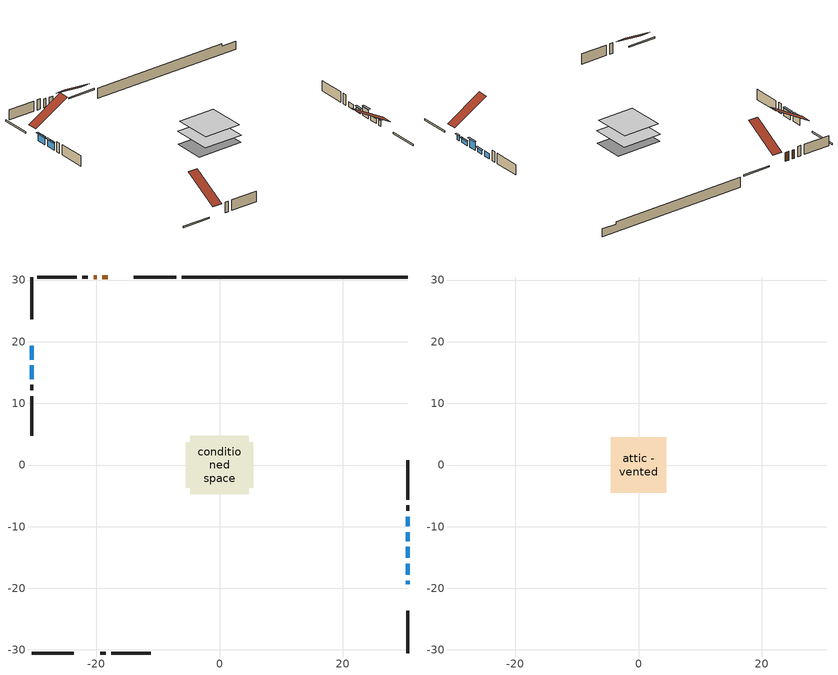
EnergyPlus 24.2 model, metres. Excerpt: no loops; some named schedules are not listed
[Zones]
conditioned space
 floor adiabatic (AdiabaticFloorConstruction): -4.73,-4.73 -4.73,4.73 4.73,4.73 4.73,-4.73 z0.68
 floor foundation (Slab1 construction): -5.49,-3.66 -5.49,3.66 5.49,3.66 5.49,-3.66 z-1.68
 wall outside (RimJoist1 construction): -7.02,30.49 -13.87,30.49 / -30.49,-30.49 -23.63,-30.49 / -30.49,30.49 -30.49,23.63 / 30.49,-30.49 30.49,-23.63 z0.68:0.98
 wall outside (AdiabaticWallConstruction 1): -18.14,30.49 -19,30.49 / -19.93,30.49 -20.42,30.49 z0.68:2.71
 wall outside (AdiabaticWallConstruction): 30.49,-19.37 30.49,-18.76 / 30.49,-9.96 30.49,-8.36 z0.68:1.9; 30.49,-17.83 30.49,-16 z0.68:1.75; 30.49,-15.07 30.49,-13.29 z0.68:2.71; 30.49,-12.37 30.49,-10.89 z0.68:1.7; -30.49,19.37 -30.49,17.08 / -30.49,16.15 -30.49,13.92 z0.68:2.38
 wall outside (Wall1 construction): -21.35,30.49 -22.23,30.49 / -19.37,-30.49 -18.49,-30.49 / -30.49,12.99 -30.49,12.11 / 30.49,-7.43 30.49,-6.56 z0.68:3.12
 wall outside (Wall2 construction): -23.16,30.49 -29.56,30.49 / -17.56,-30.49 -11.15,-30.49 / -30.49,11.18 -30.49,4.77 / 30.49,-5.63 30.49,0.78 z0.68:3.12
 wall foundation (FoundationWall1 construction): -6.09,30.49,-1.68 -6.09,30.49,0.68 26.84,30.49,0.68 26.84,30.49,0.15 30.49,30.49,0.15 30.49,30.49,-1.68
 window (WindowConstruction 5): 30.49,-19.37 30.49,-18.76 z0.68:1.9
 window (WindowConstruction): 30.49,-17.83 30.49,-16 z0.68:1.75
 window (WindowConstruction 1): 30.49,-15.07 30.49,-13.29 z0.68:2.71
 window (WindowConstruction 2): 30.49,-12.36 30.49,-10.89 z0.68:1.69
 window (WindowConstruction 3): -30.49,19.37 -30.49,17.08 z0.68:2.38
 window (WindowConstruction 4): -30.49,16.15 -30.49,13.92 z0.68:2.38
 window (WindowConstruction 6): 30.49,-9.96 30.49,-8.36 z0.68:1.9
 door (Door): -18.14,30.49 -19,30.49 z0.68:2.71
 door (Door 1): -19.93,30.49 -20.42,30.49 z0.68:2.71
 ceiling adiabatic (AdiabaticFloorConstruction): 4.73,-4.73 4.73,4.73 -4.73,4.73 -4.73,-4.73 z0.68
attic - vented
 floor to conditioned space (Floor1 construction Reversed): -4.48,-4.48 -4.48,4.48 4.48,4.48 4.48,-4.48 z3.12
 roof outside (Roof1 construction): -17.21,30.49,3.12 -17.21,22.17,7.98 -14.8,22.17,7.98 -14.8,30.49,3.12; -20.3,-30.49,3.12 -20.3,-22.17,7.98 -22.71,-22.17,7.98 -22.71,-30.49,3.12; -30.49,20.3,3.12 -22.17,20.3,7.98 -22.17,22.71,7.98 -30.49,22.71,3.12; 30.49,-20.3,3.12 22.17,-20.3,7.98 22.17,-22.71,7.98 30.49,-22.71,3.12
shading: 30.49,-18.56 30.49,-19.57 30.9,-19.57 30.9,-18.56 z2.1; 30.49,-15.8 30.49,-18.03 30.9,-18.03 30.9,-15.8 z1.95; 30.49,-13.09 30.49,-15.27 30.9,-15.27 30.9,-13.09 z2.91; 30.49,-10.69 30.49,-12.57 30.9,-12.57 30.9,-10.69 z1.9; -30.49,16.88 -30.49,19.57 -30.9,19.57 -30.9,16.88 z2.58; -30.49,13.72 -30.49,16.35 -30.9,16.35 -30.9,13.72 z2.58
[Building]
Building 1: Terrain=Suburbs
[Site:Location]
Quebec Intl AP_QC: Latitude {deg}=46.8; Longitude {deg}=-71.38; Time Zone {hr}=-5; Elevation {m}=74; Keep Site Location Information=Yes
[Site:GroundTemperature:Shallow]
0.0108218, -2.24938, -2.43038, -1.3578, 2.94801, 7.23376, 10.9493, 13.303, 13.5029, 11.5886, 7.96783, 3.81355
[Site:WaterMainsTemperature]
Calculation Method=Schedule; Temperature Schedule=mains temperature schedule
[Material] Roughness=Rough; Thermal Absorptance=0.9
Name | Thickness {m} | Conductivity {W/m-K} | Density {kg/m3} | Specific Heat {J/kg-K} | Solar Absorptance | Visible Absorptance
asphalt or fiberglass shingles | 0.00635 | 0.162714 | 1121.4 | 1465.45 | 0.4 | 0.4
ceiling loosefill ins | 0.169333 | 0.0480833 | 16.02 | 1046.75 | 0.7 | 0.7
ceiling stud and cavity | 0.1397 | 0.326487 | 65.682 | 1177.47 | 0.7 | 0.7
concrete 4.0 in. | 0.1016 | 1.803125 | 2242.8 | 837.4 | 0.7 | 0.7
concrete 8.0 in. | 0.2032 | 1.803125 | 2242.8 | 837.4 | 0.7 | 0.7
door material | 0.04445 | 0.188738 | 512.64 | 1214.23 | 0.7 | 0.7
door material 1 | 0.04445 | 0.0451087 | 512.64 | 1214.23 | 0.7 | 0.7
exterior vertical ins | 0.00862417 | 0.029427 | 32.04 | 1214.23 | 0.7 | 0.7
floor covering | 0.0127 | 0.0433444 | 54.468 | 1339.84 | 0.6 | 0.6
floor rigid ins; wall rigid ins | 0.512978 | 0.029427 | 32.04 | 1214.23 | 0.7 | 0.7
floor stud and cavity | 0.1397 | 1.75129 | 37.0049 | 1207.88 | 0.7 | 0.7
furniture material conditioned space 1 | 0.1524 | 0.115458 | 640.8 | 1214.23 | 0.6 | 0.6
gypsum board | 0.0127 | 0.160291 | 801 | 837.4 | 0.6 | 0.6
gypsum board 1 | 0.0127 | 0.160291 | 801 | 837.4 | 0.7 | 0.7
osb sheathing 0.5 in. | 0.0127 | 0.115458 | 512.64 | 1214.23 | 0.7 | 0.7
osb sheathing 0.75 in. | 0.01905 | 0.115458 | 512.64 | 1214.23 | 0.7 | 0.7
osb sheathing 2.0 in. | 0.0508 | 0.115458 | 512.64 | 1214.23 | 0.7 | 0.7
rim joist stud and cavity | 0.0508 | 0.0278857 | 125.044 | 1163.47 | 0.6 | 0.6
wall stud and cavity | 0.1397 | 0.0768038 | 139.0536 | 1170.24 | 0.7 | 0.7
wall stud and cavity 1 | 0.1397 | 0.086614 | 139.0536 | 1170.24 | 0.7 | 0.7
wall stud and cavity 2 | 0.0889 | 0.380278 | 52.3479 | 1209.89 | 0.7 | 0.7
wall stud and cavity 3 | 0.0889 | 0.391764 | 83.0341 | 1211.67 | 0.7 | 0.7
wood siding | 0.0254 | 0.102417 | 544.68 | 1172.36 | 0.4 | 0.4
wood siding 1; wood siding 2; wood siding 3 | 0.0254 | 0.102417 | 544.68 | 1172.36 | 0.7 | 0.7
[WindowMaterial:SimpleGlazingSystem]
Name | U-Factor {W/m2-K} | Solar Heat Gain Coefficient
WindowMaterial | 7.22469 | 0.73
WindowMaterial 1 | 4.23352 | 0.68
WindowMaterial 2 | 7.05719 | 0.76
WindowMaterial 3 | 2.012851 | 0.55
WindowMaterial 4 | 1.91689 | 0.59
WindowMaterial 5 | 2.890102 | 0.53
WindowMaterial 6 | 7.43988 | 0.7
[Construction]
AdiabaticFloorConstruction: floor stud and cavity, floor rigid ins, osb sheathing 0.75 in., floor covering
AdiabaticWallConstruction: wood siding 2, wall rigid ins, wall stud and cavity 2, gypsum board
AdiabaticWallConstruction 1: wood siding 3, wall rigid ins, wall stud and cavity 2, gypsum board
Door: door material
Door 1: door material 1
Floor1 construction Reversed: gypsum board, ceiling stud and cavity, ceiling loosefill ins
FoundationWall1 construction: concrete 8.0 in., gypsum board 1
furniture construction conditioned space 1: furniture material conditioned space 1
PartitionWallConstruction: gypsum board, wall stud and cavity 3, gypsum board
RimJoist1 construction: wood siding 1, osb sheathing 2.0 in., rim joist stud and cavity
Roof1 construction: asphalt or fiberglass shingles
Slab1 construction: concrete 4.0 in.
Wall1 construction: wood siding, osb sheathing 0.5 in., wall stud and cavity, gypsum board
Wall2 construction: wood siding, osb sheathing 0.5 in., wall stud and cavity 1, gypsum board
WindowConstruction: WindowMaterial
WindowConstruction 1: WindowMaterial 1
WindowConstruction 2: WindowMaterial 2
WindowConstruction 3: WindowMaterial 3
WindowConstruction 4: WindowMaterial 4
WindowConstruction 5: WindowMaterial 5
WindowConstruction 6: WindowMaterial 6
[Zone] Multiplier=1; Part of Total Floor Area=Yes
Name | Volume {m3}
attic - vented | 60.3946
conditioned space | 399.5
[Space]
Name | Zone | Volume {m3}
attic - vented 1 | attic - vented | 60.3946
conditioned space 1 | conditioned space | 399.5
[ZoneInfiltration:EffectiveLeakageArea]
infil attic - vented 1: Zone or Space=attic - vented 1; Schedule=Always On Discrete; Effective Air Leakage Area {cm2}=2963.82; Stack Coefficient=0.000337768; Wind Coefficient=1.24174e-05
[ZoneMixing]
whole house fan mix: Zone or Space=attic - vented; Schedule=Always On Continuous; Design Flow Rate Calculation Method=Flow/Zone; Design Flow Rate {m3/s}=0; Source Zone or Space=conditioned space
[SurfaceProperty:ExposedFoundationPerimeter]
Slab1: Exposed Perimeter Calculation Method=TotalExposedPerimeter; Total Exposed Perimeter {m}=36.58
[InternalMass] Zone or ZoneList=conditioned space; Space or SpaceList=conditioned space 1
Name | Construction | Surface Area {m2}
furniture mass conditioned space 1 | furniture construction conditioned space 1 | 67.88
partition wall mass | PartitionWallConstruction | 169.7
[Lights]
interior lighting: Zone or ZoneList or Space or SpaceList=conditioned space 1; Schedule=interior lighting schedule; Design Level Calculation Method=LightingLevel; Lighting Level {W}=343.2; Return Air Fraction=0; Fraction Radiant=0.6; Fraction Visible=0.2; Fraction Replaceable=1
[People]
occupants: Zone or ZoneList or Space or SpaceList=conditioned space 1; Number of People Schedule=occupants schedule; Number of People Calculation Method=People; Number of People=3; Fraction Radiant=0.314171; Sensible Heat Fraction=0.56303; Activity Level Schedule=occupants activity schedule; Carbon Dioxide Generation Rate {m3/s-W}=0; Enable ASHRAE 55 Comfort Warnings=No; Mean Radiant Temperature Calculation Type=EnclosureAveraged
[ElectricEquipment] Zone or ZoneList or Space or SpaceList=conditioned space 1; Design Level Calculation Method=EquipmentLevel
Name | Schedule | Design Level {W} | Fraction Latent | Fraction Radiant | Fraction Lost
clothes dryer | clothes dryer schedule | 140.772 | 0.015 | 0.081 | 0.85
clothes washer | clothes washer schedule | 32.1985 | 0.03 | 0.162 | 0.7
cooking range | cooking range schedule | 215.147 | 0.08 | 0.432 | 0.2
dishwasher | dishwasher schedule | 66.8632 | 0.3 | 0.18 | 0.4
fridge | fridge schedule | 72.9452 | 0 | 0.6 | 0
mech vent house fan | mech vent house fan schedule | 0 | 0 | 0 | 1
mech vent house fan cfis | mech vent house fan cfis schedule | 0 | 0 | 0 | 0
mech vent range fan 0 | mech vent range fan 0 schedule | 57 | 0 | 0 | 1
misc plug loads | misc plug loads schedule | 494.7 | 0.045 | 0.513 | 0.1
whole house fan | Always On Discrete | 0 | 0 | 0 | 1
[OtherEquipment] Zone or ZoneList or Space or SpaceList=conditioned space 1; Design Level Calculation Method=EquipmentLevel
Name | Fuel Type | Schedule | Design Level {W} | Fraction Latent | Fraction Radiant | Fraction Lost
clothes dryer 1 | Electricity | clothes dryer schedule | 0 | 0.015 | 0.081 | 0.85
cooking range 1 | Electricity | cooking range schedule | 0 | 0.08 | 0.432 | 0.2
general water use latent | None | general water use schedule | 62.594 | 1 | 0 | 0
general water use sensible | None | general water use schedule | -61.6891 | 0 | 0.6 | 0
mech vent house fan latent load | None | Always On Discrete | 0 | 1 | 0 | 0
mech vent house fan sensible load | None | Always On Discrete | 0 | 0 | 0 | 0
water heater energy adjustment1 | Electricity | Always On Discrete | 0.01 | 0 | 0 | 1
[ZoneInfiltration:DesignFlowRate] Zone or ZoneList or Space or SpaceList=conditioned space 1; Schedule=Always On Discrete; Design Flow Rate Calculation Method=Flow/Zone; Design Flow Rate {m3/s}=0
infil flow; natural vent flow; whole house fan flow
[ZoneControl:Thermostat]
conditioned space Thermostat: Zone or ZoneList=conditioned space; Control Type Schedule=conditioned space Thermostat Schedule; Control 1=conditioned space temperature setpoint; Temperature Difference Between Cutout And Setpoint {deltaC}=0
[ZoneHVAC:Baseboard:Convective:Electric]
electric baseboard: Availability Schedule=Always On Discrete; Heating Design Capacity {W}=11427.7; Efficiency=1
[AirLoopHVAC:UnitarySystem]
unit heater unitary system: Control Type=Load; Controlling Zone or Thermostat Location=conditioned space; Dehumidification Control Type=None; Availability Schedule=Always On Discrete; Supply Fan=unit heater supply fan; Fan Placement=BlowThrough; Supply Air Fan Operating Mode Schedule=unit heater auto fan schedule; Heating Coil=unit heater htg coil; DX Heating Coil Sizing Ratio=1; Use DOAS DX Cooling Coil=No; Minimum Supply Air Temperature {C}=2; Latent Load Control=SensibleOnlyLoadControl; Cooling Supply Air Flow Rate Method=None; Heating Supply Air Flow Rate Method=SupplyAirFlowRate; Heating Supply Air Flow Rate {m3/s}=0.00141584; No Load Supply Air Flow Rate Method=SupplyAirFlowRate; No Load Supply Air Flow Rate {m3/s}=0; No Load Supply Air Flow Rate Control Set To Low Speed=Yes; Maximum Supply Air Temperature {C}=48.8889; Maximum Outdoor Dry-Bulb Temperature for Supplemental Heater Operation {C}=21; Ancillary On-Cycle Electric Power {W}=0; Ancillary Off-Cycle Electric Power {W}=0
[Fan:SystemModel]
unit heater supply fan: Availability Schedule=Always On Discrete; Design Maximum Air Flow Rate {m3/s}=0.00141584; Speed Control Method=Discrete; Electric Power Minimum Flow Rate Fraction=0.2; Design Pressure Rise {Pa}=500; Motor Efficiency=1; Motor In Air Stream Fraction=1; Design Electric Power Consumption {W}=Autosize; Design Power Sizing Method=PowerPerFlow; Electric Power Per Unit Flow Rate {W/(m3/s)}=28251.7; Electric Power Per Unit Flow Rate Per Unit Pressure {W/((m3/s)-Pa)}=1.66667; Fan Total Efficiency=0.7; Motor Loss Radiative Fraction=0; Number of Speeds=1; Speed Flow Fraction 1=1; Speed Electric Power Fraction 1=1
[Coil:Heating:Fuel]
unit heater htg coil: Availability Schedule=Always On Discrete; Fuel Type=OtherFuel1; Burner Efficiency=0.3; Nominal Capacity {W}=0.293071; On Cycle Parasitic Electric Load {W}=0; Off Cycle Parasitic Fuel Load {W}=0
[Zone equipment]
conditioned space: electric baseboard, unit heater unitary system
[Foundation:Kiva]
Foundation Kiva 1: Initial Indoor Air Temperature {C}=18; Wall Height Above Grade {m}=0.680009; Wall Depth Below Slab {m}=0.2032; Custom Block Material Name 1=exterior vertical ins; Custom Block Depth 1 {m}=2.36001; Custom Block X Position 1 {m}=0.2159; Custom Block Z Position 1 {m}=0
[Foundation:Kiva:Settings]
Soil Conductivity {W/m-K}=0.849921; Soil Density {kg/m3}=1842.3; Soil Specific Heat {J/kg-K}=418.7; Ground Solar Absorptivity=0.9; Ground Thermal Absorptivity=0.9; Ground Surface Roughness {m}=0.03; Far-Field Width {m}=40; Deep-Ground Boundary Condition=ZeroFlux; Deep-Ground Depth {m}=40; Minimum Cell Dimension {m}=0.2; Maximum Cell Growth Coefficient=3; Simulation Timestep=Timestep
[Exterior:Lights]
exterior lighting: Schedule=exterior lighting schedule; Design Level {W}=75.6
[EnergyManagementSystem:GlobalVariable]
infil_program_Qfan
infil_program_Qinf
natural_vent_program_Qnv
natural_vent_program_Qwhf
[EnergyManagementSystem:Sensor]
Name | Output:Variable or Output:Meter Index Key | Output:Variable or Output:Meter
airflow_gain | infil flow | Infiltration Sensible Heat Gain Energy
airflow_gain_1 | natural vent flow | Infiltration Sensible Heat Gain Energy
airflow_gain_2 | whole house fan flow | Infiltration Sensible Heat Gain Energy
airflow_loss | infil flow | Infiltration Sensible Heat Loss Energy
airflow_loss_1 | natural vent flow | Infiltration Sensible Heat Loss Energy
airflow_loss_2 | whole house fan flow | Infiltration Sensible Heat Loss Energy
clg_load_cond |  | Cooling:EnergyTransfer:Zone:CONDITIONED SPACE
clg_sp_s; clg_sp_s_1 | cooling setpoint | Schedule Value
clothes_dryer_exhaust_0_sch_s | clothes dryer exhaust 0 schedule | Schedule Value
conditioned_space_clg_unmet_s | conditioned space | Zone Cooling Setpoint Not Met Time
conditioned_space_htg_unmet_s | conditioned space | Zone Heating Setpoint Not Met Time
cool_season | cooling season schedule | Schedule Value
fridge_tin_s | conditioned space | Zone Mean Air Temperature
htg_load_cond |  | Heating:EnergyTransfer:Zone:CONDITIONED SPACE
htg_sp_s; htg_sp_s_1 | heating setpoint | Schedule Value
ig_ee_conv | clothes dryer | Electric Equipment Convective Heating Energy
ig_ee_conv_2 | cooking range | Electric Equipment Convective Heating Energy
ig_ee_conv_4 | fridge | Electric Equipment Convective Heating Energy
ig_ee_conv_5 | misc plug loads | Electric Equipment Convective Heating Energy
ig_ee_conv_6 | whole house fan | Electric Equipment Convective Heating Energy
ig_ee_rad | clothes dryer | Electric Equipment Radiant Heating Energy
ig_ee_rad_2 | cooking range | Electric Equipment Radiant Heating Energy
ig_ee_rad_4 | fridge | Electric Equipment Radiant Heating Energy
ig_ee_rad_5 | misc plug loads | Electric Equipment Radiant Heating Energy
ig_ee_rad_6 | whole house fan | Electric Equipment Radiant Heating Energy
ig_lgt_conv | interior lighting | Lights Convective Heating Energy
ig_lgt_rad | interior lighting | Lights Radiant Heating Energy
ig_lgt_vis | interior lighting | Lights Visible Radiation Heating Energy
ig_oe_conv | clothes dryer 1 | Other Equipment Convective Heating Energy
ig_oe_conv_1 | cooking range 1 | Other Equipment Convective Heating Energy
ig_oe_conv_2 | general water use latent | Other Equipment Convective Heating Energy
ig_oe_conv_3 | general water use sensible | Other Equipment Convective Heating Energy
ig_oe_conv_4 | water heater energy adjustment1 | Other Equipment Convective Heating Energy
ig_oe_rad | clothes dryer 1 | Other Equipment Radiant Heating Energy
ig_oe_rad_1 | cooking range 1 | Other Equipment Radiant Heating Energy
ig_oe_rad_2 | general water use latent | Other Equipment Radiant Heating Energy
ig_oe_rad_3 | general water use sensible | Other Equipment Radiant Heating Energy
ig_oe_rad_4 | water heater energy adjustment1 | Other Equipment Radiant Heating Energy
ig_ppl_conv | occupants | People Convective Heating Energy
ig_ppl_rad | occupants | People Radiant Heating Energy
im_conv | furniture mass conditioned space 1 | Surface Inside Face Convection Heat Gain Energy
im_conv_1 | partition wall mass | Surface Inside Face Convection Heat Gain Energy
im_ig | furniture mass conditioned space 1 | Surface Inside Face Internal Gains Radiation Heat Gain Energy
im_ig_1 | partition wall mass | Surface Inside Face Internal Gains Radiation Heat Gain Energy
im_lgt | furniture mass conditioned space 1 | Surface Inside Face Lights Radiation Heat Gain Energy
im_lgt_1 | partition wall mass | Surface Inside Face Lights Radiation Heat Gain Energy
im_sol | furniture mass conditioned space 1 | Surface Inside Face Solar Radiation Heat Gain Energy
im_sol_1 | partition wall mass | Surface Inside Face Solar Radiation Heat Gain Energy
im_surf | furniture mass conditioned space 1 | Surface Inside Face Net Surface Thermal Radiation Heat Gain Energy
im_surf_1 | partition wall mass | Surface Inside Face Net Surface Thermal Radiation Heat Gain Energy
mech_vent_range_fan_0_sch_s | mech vent range fan 0 schedule | Schedule Value
mv_conv | mech vent house fan | Electric Equipment Convective Heating Energy
mv_conv_1 | mech vent house fan cfis | Electric Equipment Convective Heating Energy
mv_conv_2 | mech vent range fan 0 | Electric Equipment Convective Heating Energy
mv_conv_3 | mech vent house fan latent load | Other Equipment Convective Heating Energy
mv_conv_4 | mech vent house fan sensible load | Other Equipment Convective Heating Energy
mv_rad | mech vent house fan | Electric Equipment Radiant Heating Energy
mv_rad_1 | mech vent house fan cfis | Electric Equipment Radiant Heating Energy
mv_rad_2 | mech vent range fan 0 | Electric Equipment Radiant Heating Energy
mv_rad_3 | mech vent house fan latent load | Other Equipment Radiant Heating Energy
mv_rad_4 | mech vent house fan sensible load | Other Equipment Radiant Heating Energy
natural_vent_s | natural vent schedule | Schedule Value
out_pb_s |  | Site Outdoor Air Barometric Pressure
out_wt_s |  | Site Outdoor Air Humidity Ratio
site_vw_s |  | Site Wind Speed
ss_back_out | Window1 | Surface Window Shortwave from Zone Back Out Window Heat Transfer Rate
ss_back_out_1 | Window2 | Surface Window Shortwave from Zone Back Out Window Heat Transfer Rate
ss_back_out_2 | Window4 | Surface Window Shortwave from Zone Back Out Window Heat Transfer Rate
ss_back_out_3 | Window5 | Surface Window Shortwave from Zone Back Out Window Heat Transfer Rate
ss_back_out_4 | Window6 | Surface Window Shortwave from Zone Back Out Window Heat Transfer Rate
ss_back_out_5 | Window8 | Surface Window Shortwave from Zone Back Out Window Heat Transfer Rate
ss_back_out_6 | Window9 | Surface Window Shortwave from Zone Back Out Window Heat Transfer Rate
ss_conv | Door1 | Surface Inside Face Convection Heat Gain Energy
ss_conv_1 | Door2 | Surface Inside Face Convection Heat Gain Energy
ss_conv_2 | Window1 | Surface Inside Face Convection Heat Gain Energy
ss_conv_3 | Window2 | Surface Inside Face Convection Heat Gain Energy
ss_conv_4 | Window4 | Surface Inside Face Convection Heat Gain Energy
ss_conv_5 | Window5 | Surface Inside Face Convection Heat Gain Energy
ss_conv_6 | Window6 | Surface Inside Face Convection Heat Gain Energy
ss_conv_7 | Window8 | Surface Inside Face Convection Heat Gain Energy
ss_conv_8 | Window9 | Surface Inside Face Convection Heat Gain Energy
ss_ig | Door1 | Surface Inside Face Internal Gains Radiation Heat Gain Energy
ss_ig_1 | Door2 | Surface Inside Face Internal Gains Radiation Heat Gain Energy
ss_ig_2 | Window1 | Surface Inside Face Internal Gains Radiation Heat Gain Energy
ss_ig_3 | Window2 | Surface Inside Face Internal Gains Radiation Heat Gain Energy
ss_ig_4 | Window4 | Surface Inside Face Internal Gains Radiation Heat Gain Energy
ss_ig_5 | Window5 | Surface Inside Face Internal Gains Radiation Heat Gain Energy
ss_ig_6 | Window6 | Surface Inside Face Internal Gains Radiation Heat Gain Energy
ss_ig_7 | Window8 | Surface Inside Face Internal Gains Radiation Heat Gain Energy
ss_ig_8 | Window9 | Surface Inside Face Internal Gains Radiation Heat Gain Energy
ss_lgt | Door1 | Surface Inside Face Lights Radiation Heat Gain Energy
ss_lgt_1 | Door2 | Surface Inside Face Lights Radiation Heat Gain Energy
ss_sol | Door1 | Surface Inside Face Solar Radiation Heat Gain Energy
ss_sol_1 | Door2 | Surface Inside Face Solar Radiation Heat Gain Energy
ss_surf | Door1 | Surface Inside Face Net Surface Thermal Radiation Heat Gain Energy
ss_surf_1 | Door2 | Surface Inside Face Net Surface Thermal Radiation Heat Gain Energy
ss_surf_2 | Window1 | Surface Inside Face Net Surface Thermal Radiation Heat Gain Energy
ss_surf_3 | Window2 | Surface Inside Face Net Surface Thermal Radiation Heat Gain Energy
ss_surf_4 | Window4 | Surface Inside Face Net Surface Thermal Radiation Heat Gain Energy
ss_surf_5 | Window5 | Surface Inside Face Net Surface Thermal Radiation Heat Gain Energy
ss_surf_6 | Window6 | Surface Inside Face Net Surface Thermal Radiation Heat Gain Energy
ss_surf_7 | Window8 | Surface Inside Face Net Surface Thermal Radiation Heat Gain Energy
ss_surf_8 | Window9 | Surface Inside Face Net Surface Thermal Radiation Heat Gain Energy
ss_trans_in | Window1 | Surface Window Transmitted Solar Radiation Rate
ss_trans_in_1 | Window2 | Surface Window Transmitted Solar Radiation Rate
ss_trans_in_2 | Window4 | Surface Window Transmitted Solar Radiation Rate
ss_trans_in_3 | Window5 | Surface Window Transmitted Solar Radiation Rate
ss_trans_in_4 | Window6 | Surface Window Transmitted Solar Radiation Rate
ss_trans_in_5 | Window8 | Surface Window Transmitted Solar Radiation Rate
ss_trans_in_6 | Window9 | Surface Window Transmitted Solar Radiation Rate
ss_trans_out | Window1 | Surface Inside Face Initial Transmitted Diffuse Transmitted Out Window Solar Radiation Rate
ss_trans_out_1 | Window2 | Surface Inside Face Initial Transmitted Diffuse Transmitted Out Window Solar Radiation Rate
ss_trans_out_2 | Window4 | Surface Inside Face Initial Transmitted Diffuse Transmitted Out Window Solar Radiation Rate
ss_trans_out_3 | Window5 | Surface Inside Face Initial Transmitted Diffuse Transmitted Out Window Solar Radiation Rate
ss_trans_out_4 | Window6 | Surface Inside Face Initial Transmitted Diffuse Transmitted Out Window Solar Radiation Rate
ss_trans_out_5 | Window8 | Surface Inside Face Initial Transmitted Diffuse Transmitted Out Window Solar Radiation Rate
ss_trans_out_6 | Window9 | Surface Inside Face Initial Transmitted Diffuse Transmitted Out Window Solar Radiation Rate
s_conv | Floor1 | Surface Inside Face Convection Heat Gain Energy
s_conv_1 | FoundationWall1 | Surface Inside Face Convection Heat Gain Energy
s_conv_10 | Wall1:180 | Surface Inside Face Convection Heat Gain Energy
s_conv_11 | Wall1:270 | Surface Inside Face Convection Heat Gain Energy
s_conv_12 | Wall1:90 | Surface Inside Face Convection Heat Gain Energy
s_conv_13 | Wall2:0 | Surface Inside Face Convection Heat Gain Energy
s_conv_14 | Wall2:180 | Surface Inside Face Convection Heat Gain Energy
s_conv_15 | Wall2:270 | Surface Inside Face Convection Heat Gain Energy
s_conv_16 | Wall2:90 | Surface Inside Face Convection Heat Gain Energy
s_conv_2 | inferred conditioned ceiling | Surface Inside Face Convection Heat Gain Energy
s_conv_3 | inferred conditioned floor | Surface Inside Face Convection Heat Gain Energy
s_conv_4 | RimJoist1:0 | Surface Inside Face Convection Heat Gain Energy
s_conv_5 | RimJoist1:180 | Surface Inside Face Convection Heat Gain Energy
s_conv_6 | RimJoist1:270 | Surface Inside Face Convection Heat Gain Energy
s_conv_7 | RimJoist1:90 | Surface Inside Face Convection Heat Gain Energy
s_conv_8 | Slab1 | Surface Inside Face Convection Heat Gain Energy
s_conv_9 | Wall1:0 | Surface Inside Face Convection Heat Gain Energy
s_ig | Floor1 | Surface Inside Face Internal Gains Radiation Heat Gain Energy
s_ig_1 | FoundationWall1 | Surface Inside Face Internal Gains Radiation Heat Gain Energy
s_ig_10 | Wall1:180 | Surface Inside Face Internal Gains Radiation Heat Gain Energy
s_ig_11 | Wall1:270 | Surface Inside Face Internal Gains Radiation Heat Gain Energy
s_ig_12 | Wall1:90 | Surface Inside Face Internal Gains Radiation Heat Gain Energy
s_ig_13 | Wall2:0 | Surface Inside Face Internal Gains Radiation Heat Gain Energy
s_ig_14 | Wall2:180 | Surface Inside Face Internal Gains Radiation Heat Gain Energy
s_ig_15 | Wall2:270 | Surface Inside Face Internal Gains Radiation Heat Gain Energy
s_ig_16 | Wall2:90 | Surface Inside Face Internal Gains Radiation Heat Gain Energy
s_ig_2 | inferred conditioned ceiling | Surface Inside Face Internal Gains Radiation Heat Gain Energy
